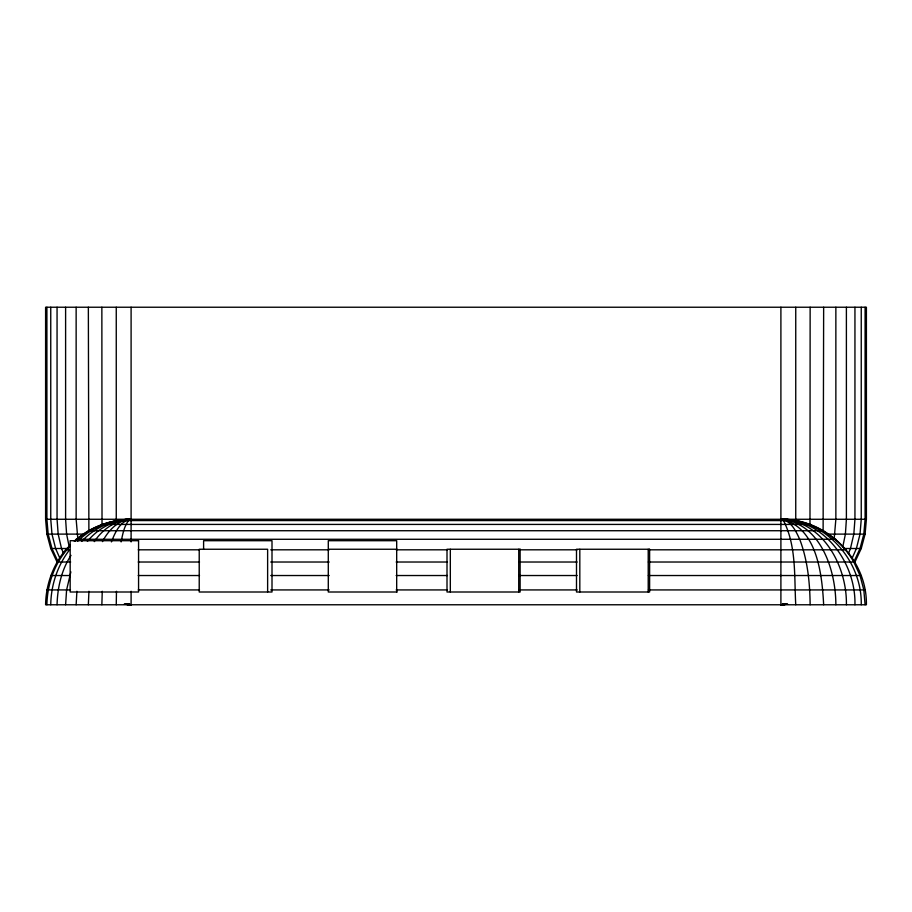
<?xml version="1.0" encoding="UTF-8"?>
<svg xmlns="http://www.w3.org/2000/svg" width="912" height="912" viewBox="0 0 912 912"><rect width="100%" height="100%" fill="white"/><g stroke="black" fill="none" stroke-linecap="round" stroke-linejoin="round"><path stroke-width="1.37" d="M116.257 604.77L116.462 591.272M101.859 604.77L102.258 591.272M809.981 524.674L810.141 307.23M88.35 604.77L88.943 591.272M823.114 531.422L823.65 307.23M76.141 604.77L76.904 591.272M65.607 604.77L66.599 589.927L70.874 571.847M57.057 604.77C57.513 587.51 61.48 569.943 71.011 555.362M50.753 604.77C51.004 585.002 57.502 565.52 69.551 549.811L65.607 549.811C52.964 565.269 45.851 584.809 45.6 604.77L866.4 604.77C867.187 559.056 826.614 518.483 780.9 519.27L783.476 520.57C796.632 546.128 794.158 576.783 795.743 604.77M46.9 604.77C47.31 583.235 55.13 561.45 70.372 545.98M648.375 562.02L854.943 562.02L861.247 548.511L865.1 534.113L866.4 519.27L866.4 307.23L45.6 307.23L45.6 519.27L46.9 534.113L50.753 548.511L57.057 562.02L70.68 562.02M834.127 539.357L835.859 519.27L835.859 307.23M121.102 541.91C122.607 534.546 123.964 526.748 128.524 520.57L131.1 519.27C110.341 519.635 89.604 527.102 74.225 541.192M842.711 547.2L845.401 534.113L846.393 519.27L846.393 307.23M111.401 541.91C115.015 532.699 120.053 520.832 131.1 519.27C110.603 519.623 90.151 527.159 75.092 541.192M848.491 553.424L850.474 548.511L853.826 534.113L854.943 519.27L854.943 307.23M852.093 558.338L856.402 548.511L860.027 534.113L861.247 519.27L861.247 307.23M865.1 604.77L863.824 589.927L860.027 575.529L853.826 562.02L860.027 548.511L863.824 534.113L865.1 519.27L865.1 307.23M102.452 541.614C108.22 530.693 117.944 519.897 131.1 519.27C111.355 519.612 91.804 527.353 77.657 541.192M94.267 541.614C102.52 529.336 115.904 519.646 131.1 519.27C112.495 519.601 94.312 527.763 81.681 541.386M87.381 541.386C98.029 528.333 114.103 519.589 131.1 519.27M65.607 549.811L70.395 545.023M780.9 307.23L780.9 604.77L783.442 604.12M784.993 604.211L780.9 604.77L787.546 604.177L780.9 604.77L784.616 604.12M786.486 604.246L780.9 604.77L785.95 604.189M780.9 604.77L786.041 604.246M45.6 519.27L866.4 519.27M116.257 520.57L795.743 520.57M101.859 524.423L810.141 524.423M88.35 530.727L823.65 530.727M46.9 534.113L84.987 534.113M827.013 534.113L865.1 534.113M76.141 539.277L835.859 539.277M50.753 548.511L68.218 548.511M843.782 548.511L861.247 548.511M328.719 549.252L397.119 549.252M138.225 549.811L199.5 549.811M270.75 549.811L329.175 549.811M396.15 549.811L447.45 549.811M518.7 549.811L577.125 549.811M648.375 549.811L846.393 549.811M138.225 562.02L199.5 562.02M270.75 562.02L329.175 562.02M396.15 562.02L447.45 562.02M518.7 562.02L577.125 562.02M50.753 575.529L69.551 575.529M138.225 575.529L199.5 575.529M270.75 575.529L329.175 575.529M396.15 575.529L447.45 575.529M518.7 575.529L577.125 575.529M648.375 575.529L861.247 575.529M46.9 589.927L70.486 589.927M138.225 589.927L199.5 589.927M270.75 589.927L329.175 589.927M396.15 589.927L447.45 589.927M518.7 589.927L577.125 589.927M648.375 589.927L865.1 589.927M397.119 592.002L328.286 592.002L328.286 540.702L396.686 540.702L396.686 592.002M128.558 604.12L131.1 604.77L124.351 604.177L131.1 604.77L131.1 591.272M810.141 604.77C809.867 582.62 807.644 560.116 799.699 539.277C795.88 531.046 791.057 520.49 780.9 519.27C810.631 519.327 839.12 536.245 853.826 562.02M823.65 604.77C822.065 574.663 817.232 526.315 780.9 519.27C825.805 518.825 862.205 561.028 861.247 604.77M125.514 604.246L131.1 604.77L127.384 604.12M835.859 604.77C835.837 570.365 820.891 523.032 780.9 519.27C824.779 519.452 855.946 563.434 854.943 604.77M125.959 604.246L131.1 604.77L127.007 604.211M780.9 519.27C823.228 520.695 847.145 566.637 846.393 604.77M126.05 604.189L131.1 604.77M58.174 562.02L51.973 548.511L48.176 534.113L46.9 519.27L46.9 307.23M59.907 558.338L55.598 548.511L51.973 534.113L50.753 519.27L50.753 307.23M63.509 553.424L61.526 548.511L58.174 534.113L57.057 519.27L57.057 307.23M69.289 547.2L66.599 534.113L65.607 519.27L65.607 307.23M77.873 539.357L76.141 519.27L76.141 307.23M88.886 531.422L88.35 307.23M102.019 524.674L101.859 307.23M795.743 307.23L795.743 519.27M648.215 549.252L648.215 592.002M579.815 549.252L579.815 592.002M518.723 549.252L518.723 592.002M450.323 549.252L450.323 592.002M267.626 592.002L267.626 549.252L199.226 549.252L199.226 592.002L272.004 592.002L272.004 540.702L203.604 540.702L203.604 549.252M131.1 307.23L131.1 541.91M116.257 307.23L116.257 519.27M138.567 540.702L70.167 540.702L70.167 592.002L138.567 592.002L138.567 540.702M520.125 549.252L447.005 549.252L447.005 592.002L520.125 592.002L520.125 549.252M649.618 549.252L576.498 549.252L576.498 592.002L649.618 592.002L649.618 549.252"/></g></svg>
